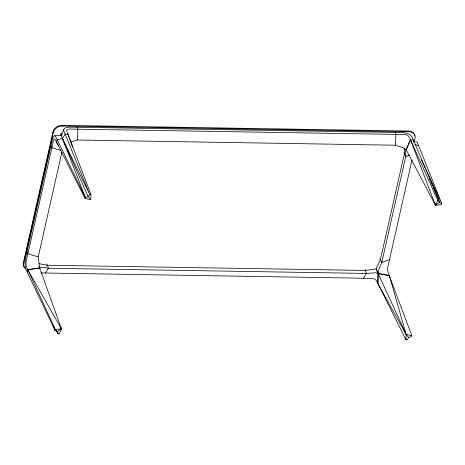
<?xml version="1.0" encoding="UTF-8"?>
<svg xmlns="http://www.w3.org/2000/svg" width="465" height="465" viewBox="0 0 465 465"><rect width="100%" height="100%" fill="white"/><g stroke="black" fill="none" stroke-linecap="round" stroke-linejoin="round"><path stroke-width="0.7" d="M413.803 142.296L413.315 139.849L410.49 139.802L435.473 205.268L437.722 200.212L410.49 139.802L408.689 136.297L406.48 134.891A3.441 1.831 12.7 0 0 404.62 134.548L69.291 129.061A3.441 1.831 12.8 0 0 67.704 129.346L66.82 130.154L66.838 131.304L90.966 194.469L90.739 199.572L88.205 196.701L61.374 136.1L61.235 135.309L64.036 129.043A8.004 4.261 12.7 0 1 65.739 127.724L69.198 127.114L402.986 132.577L407.038 133.31A8.004 4.261 12.7 0 1 409.932 134.705L411.792 136.483L413.315 139.849L438.943 200.235L439.344 202.566L441.75 203.496L441.512 204.559L435.473 205.268L406.195 149.823L403.027 147.731L395.488 145.22L77.463 140.017L70.418 142.075M411.996 159.966L387.787 267.265A3.441 1.064 -89.1 0 0 387.589 269.078L388.031 272.345L411.787 335.579L411.548 336.637L408.7 337.398L407.166 339.648L405.939 339.624L377.923 283.72L378.179 273.629L376.121 268.944M408.7 337.398L406.166 334.527L377.923 283.72L377.935 273.676L375.732 272.763L366.478 273.432L48.459 268.224L41.577 267.224L40.385 267.497L39.618 268.625M77.463 140.017L77.899 129.101L77.085 127.241M395.488 145.22L395.918 134.309L395.105 132.449M405.939 339.624L406.166 334.527L389.362 275.576L377.935 273.676M24.54 267.363A7.928 6.248 -23.7 0 1 23.378 262.696L52.998 131.775A7.928 6.248 -23.7 0 1 62.019 125.352L408.677 131.031A7.928 6.248 -23.7 0 1 414.856 136.001M26.18 269.142A7.928 6.248 -23.7 0 1 23.692 263.411L53.312 132.49L52.998 131.775M61.88 152.305L38.206 256.936L39.711 268.09L61.432 328.825L57.561 331.533L55.155 330.603L27.179 272.112L27.737 269.654L26.255 265.928L25.964 263.155A3.441 1.064 -89.1 0 1 26.162 261.347L53.556 140.267A3.441 1.064 -89.1 0 1 54.033 139.082L54.539 138.803L55.155 139.372L85.118 198.52L90.739 199.572M60.653 135.298L61.194 133.49L61.618 133.432L62.089 134.501L61.444 134.96L60.973 133.891M39.932 268.142L27.737 269.654L55.393 329.534L55.155 330.603L52.952 325.256M85.118 198.52L85.357 197.456L62.362 138.378L65.152 134.147L63.722 130.787L63.821 129.456M414.402 141.244L415.042 138.413A7.928 6.248 -23.7 0 0 408.991 131.746L408.677 131.031M376.098 269.003L380.428 259.563L404.422 153.52L404.23 147.934M406.805 149.858C403.928 149.701 406.817 155.234 405.736 156.513L381.742 262.556L378.708 269.869L378.179 273.629L406.166 334.527L411.787 335.579M61.235 135.309L61.647 135.292M41.03 273.002L45.338 273.019L48.459 268.224L46.901 264.079M45.338 273.019L363.357 278.227L366.478 273.432L364.92 269.281M405.974 149.771L410.49 139.802L406.207 150.026M409.589 155.054L405.736 156.513L404.422 153.52L403.632 152.758M389.443 259.644L381.742 262.556L380.428 259.563L379.638 258.802M39.699 267.887L27.737 269.654L61.432 328.825L59.183 333.882L57.962 333.864L56.468 330.58M55.393 329.534L61.432 328.825L60.113 326.261M61.38 135.193L54.626 135.745A8.004 2.476 -89.1 0 0 53.58 136.385L52.545 138.977L25.453 258.714L25.011 262.649A8.004 2.476 -89.1 0 0 25.157 266.003L25.715 268.706L27.179 272.112M53.312 132.49A7.928 6.248 -23.7 0 1 62.333 126.067L408.991 131.746M90.966 194.469L89.739 194.451L88.205 196.701L85.357 197.456L55.823 136.977L54.626 135.745M437.722 200.212L438.943 200.235L433.113 187.035M363.357 278.227L372.058 278.471A3.441 1.831 12.7 0 1 373.918 278.814L376.121 280.221L377.923 283.72M389.362 275.576L378.283 273.432M39.008 263.667L47.145 265.236L365.165 270.438L376.191 268.933L378.248 273.618M60.816 150.462L51.813 147.684L50.999 145.824M38.206 256.936L27.819 253.727L27.005 251.867M414.827 144.377L418.721 145.801L441.75 203.496L421.447 159.791M58.404 145.446L56.544 142.337L57.096 139.884L62.362 138.378L89.739 194.451L65.152 134.147L67.977 134.193L72.482 147.132M429.329 178.455L430.201 180.437M430.782 181.757L432.531 185.715M418.721 145.801L417.239 142.482L416.251 141.662A8.004 2.476 -89.1 0 0 415.46 142.011M62.019 125.352L62.333 126.067M38.938 266.335L39.717 268.142M23.378 262.696L23.692 263.411M56.521 330.563L57.962 333.864L57.561 331.533M438.774 201.24L439.344 202.566L435.473 205.268L434.845 203.211M61.223 135.385A5.504 0.884 54.3 0 1 61.56 135.228"/></g></svg>
